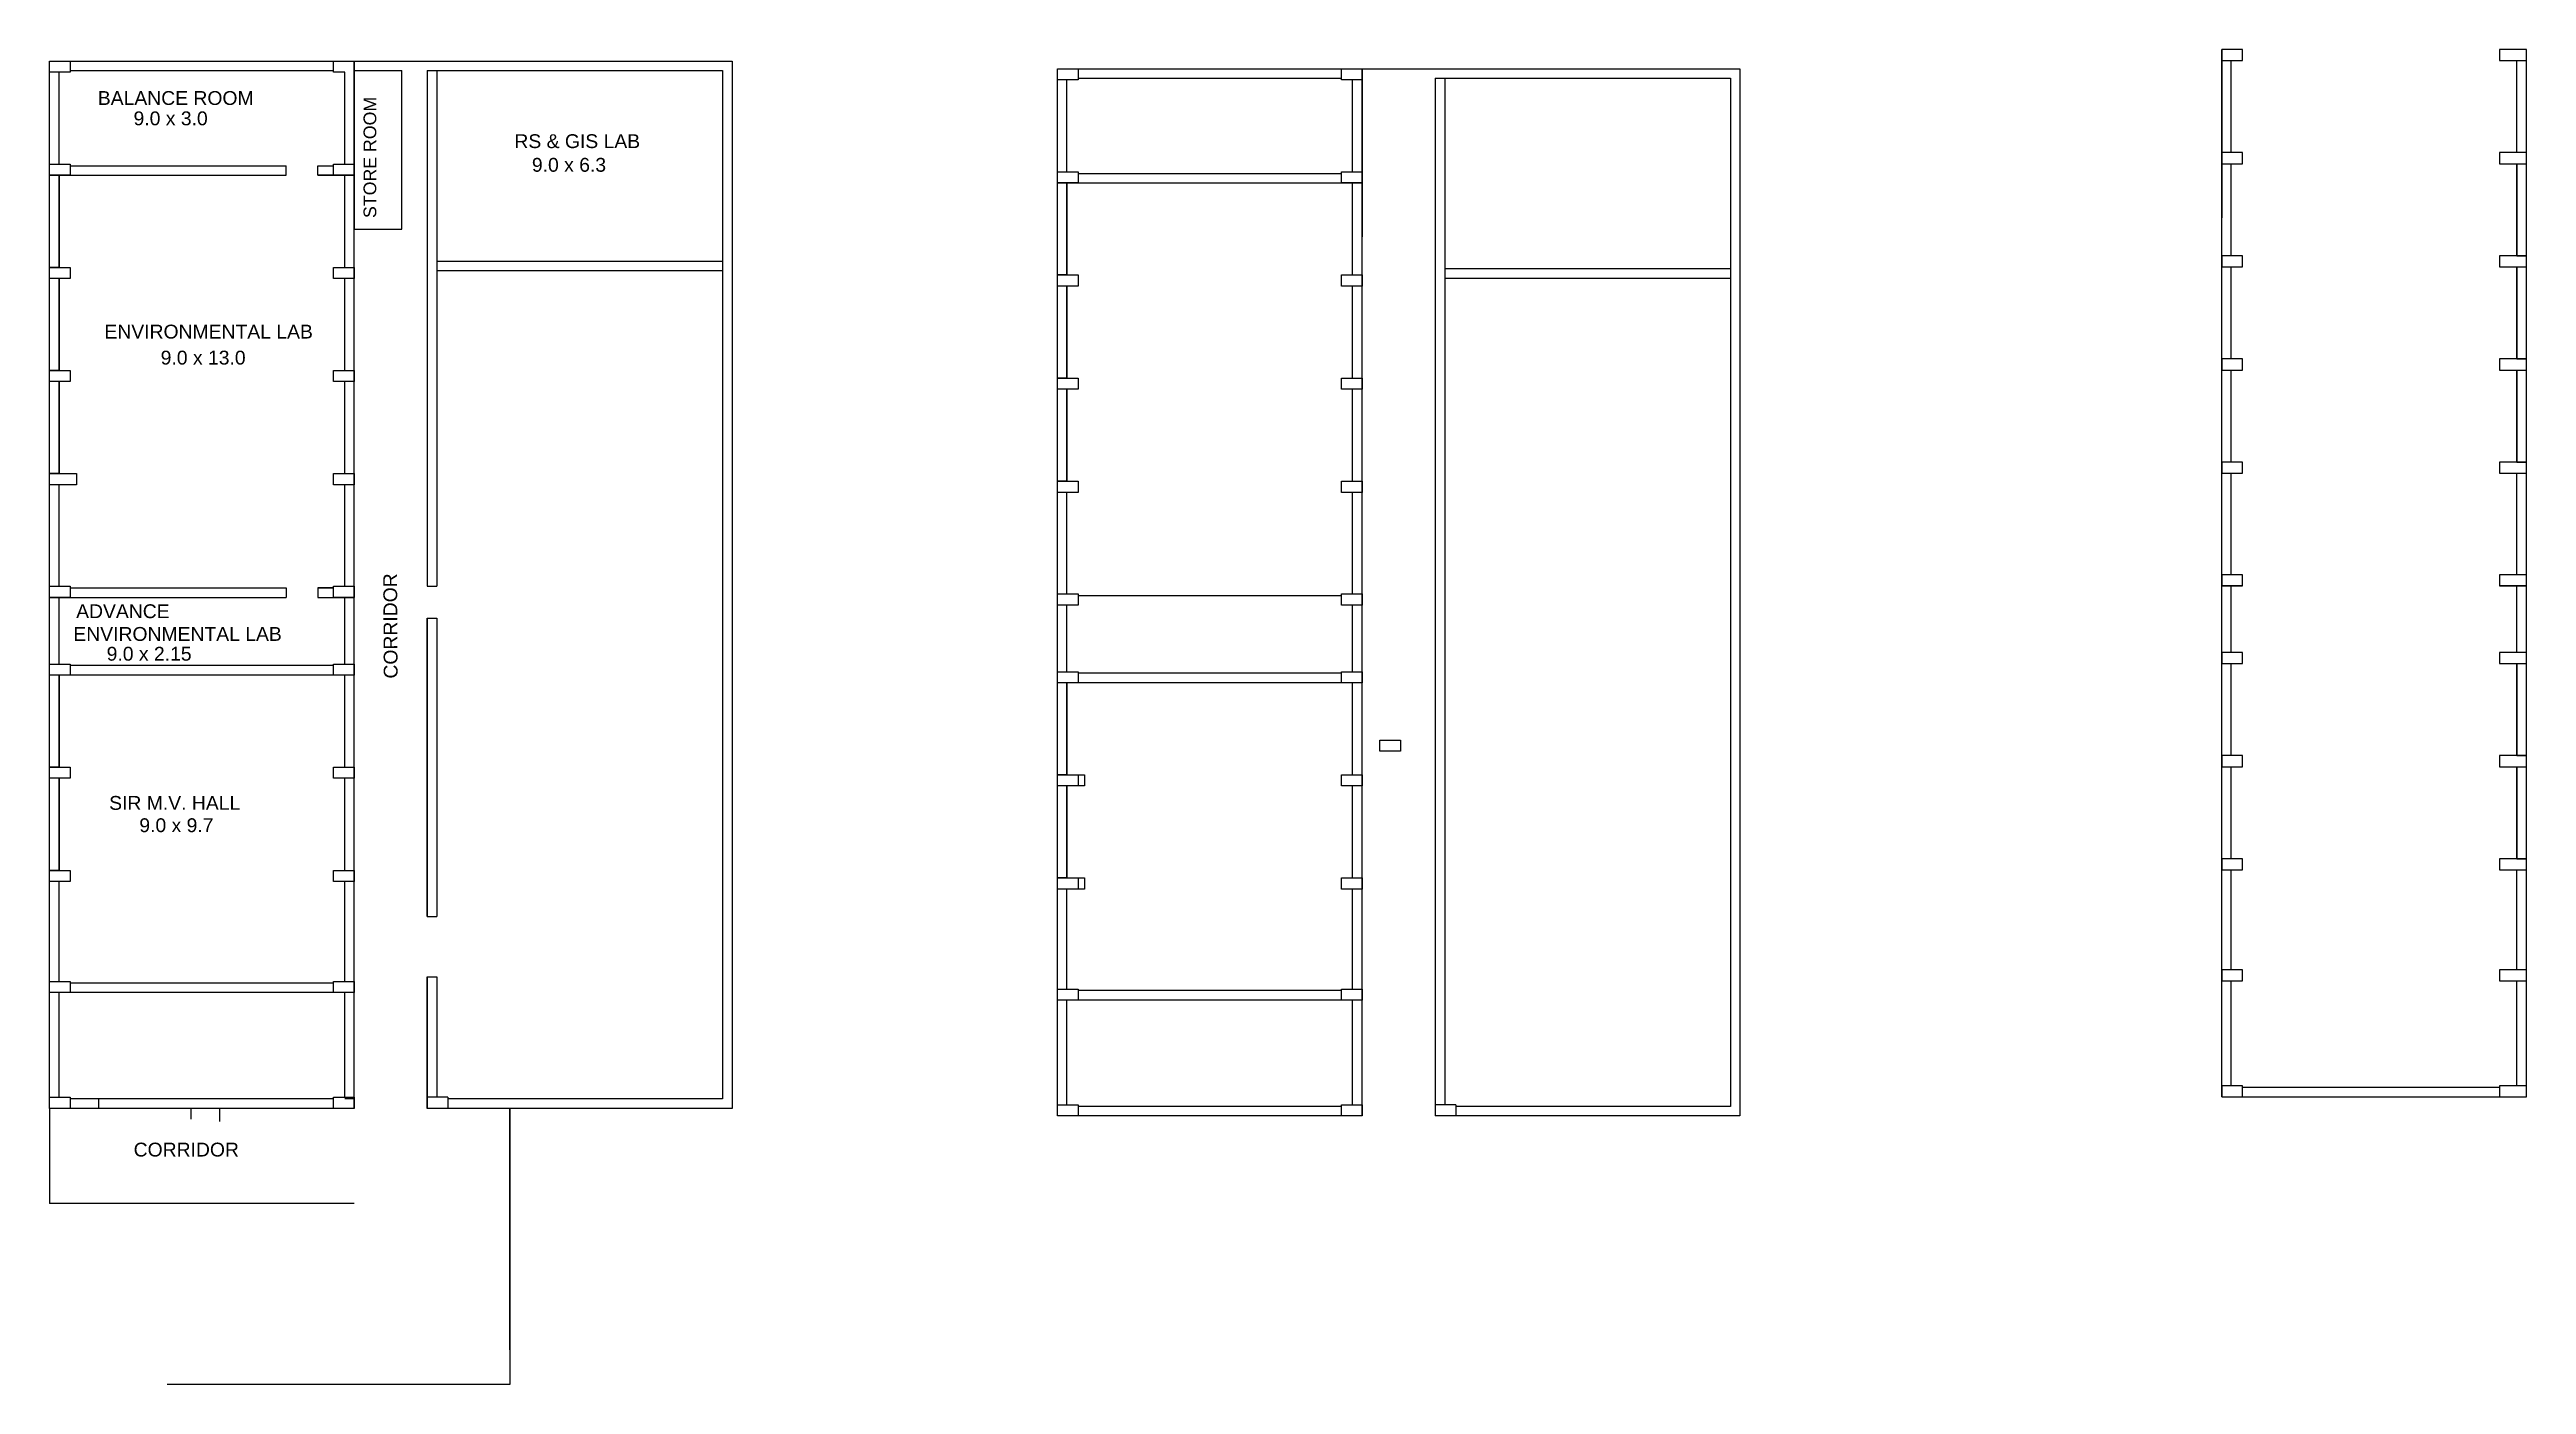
# Model space of a CAD drawing. Header units: metres. Extents: x 5013.4 to 5091.5, y 10608.3 to 10650.3.
import ezdxf

# ---------------------------------------------------------------- set-up
doc = ezdxf.new("R2010")
doc.units = ezdxf.units.M
doc.styles.get("Standard").update_dxf_attribs({"font": 'arial.ttf'})

msp = doc.modelspace()

# ---------------------------------------------------------------- linework, layer by layer
for p, q in [((5081.858, 10650.048), (5081.858, 10650.348)), ((5091.458, 10617.348), (5091.458, 10650.348)), ((5013.43, 10616.984), (5013.43, 10649.984)), ((5013.43, 10649.984), (5034.93, 10649.984)), ((5013.43, 10616.984), (5013.43, 10649.984)), ((5013.73, 10646.734), (5013.73, 10649.634)), ((5013.73, 10646.734), (5013.73, 10649.634)), ((5014.08, 10649.684), (5022.38, 10649.684)), ((5014.08, 10649.684), (5022.38, 10649.684)), ((5022.73, 10646.734), (5022.73, 10649.634)), ((5022.73, 10646.734), (5022.73, 10649.634)), ((5023.03, 10649.684), (5023.03, 10649.984)), ((5023.03, 10649.684), (5023.03, 10649.984)), ((5023.03, 10616.984), (5023.03, 10649.684)), ((5023.03, 10649.684), (5023.03, 10644.684)), ((5023.03, 10649.684), (5024.53, 10649.684)), ((5023.03, 10616.984), (5023.03, 10649.684)), ((5023.03, 10649.684), (5023.03, 10644.684)), ((5024.53, 10644.684), (5024.53, 10649.684)), ((5025.33, 10649.684), (5025.33, 10633.434)), ((5025.33, 10649.684), (5034.63, 10649.684)), ((5025.63, 10649.684), (5025.63, 10633.434)), ((5034.63, 10649.684), (5034.63, 10617.284)), ((5034.93, 10649.984), (5034.93, 10616.984)), ((5045.18, 10616.744), (5045.18, 10649.744)), ((5045.18, 10649.744), (5066.68, 10649.744)), ((5045.48, 10646.494), (5045.48, 10649.394)), ((5045.83, 10649.444), (5054.13, 10649.444)), ((5054.48, 10646.494), (5054.48, 10649.394)), ((5054.78, 10649.444), (5054.78, 10649.744)), ((5054.78, 10616.744), (5054.78, 10649.444)), ((5054.78, 10649.444), (5054.78, 10644.444)), ((5057.08, 10649.444), (5057.08, 10616.744)), ((5057.08, 10649.444), (5066.38, 10649.444)), ((5057.38, 10649.444), (5057.38, 10617.094)), ((5066.38, 10649.444), (5066.38, 10617.044)), ((5066.68, 10649.744), (5066.68, 10616.744)), ((5081.858, 10617.348), (5081.858, 10650.048)), ((5081.858, 10650.048), (5081.858, 10645.048)), ((5082.158, 10647.098), (5082.158, 10649.998)), ((5091.158, 10647.098), (5091.158, 10649.998)), ((5013.43, 10646.384), (5020.88, 10646.384)), ((5013.73, 10646.384), (5020.88, 10646.384)), ((5013.73, 10643.484), (5013.73, 10646.384)), ((5013.73, 10646.384), (5013.73, 10643.484)), ((5013.73, 10643.484), (5013.73, 10646.384)), ((5014.08, 10646.684), (5020.88, 10646.684)), ((5014.08, 10646.684), (5020.88, 10646.684)), ((5020.88, 10646.384), (5020.88, 10646.684)), ((5021.88, 10646.384), (5021.88, 10646.684)), ((5021.88, 10646.684), (5022.38, 10646.684)), ((5021.88, 10646.684), (5022.38, 10646.684)), ((5022.73, 10646.384), (5021.88, 10646.384)), ((5021.88, 10646.384), (5022.73, 10646.384)), ((5021.88, 10646.384), (5023.03, 10646.384)), ((5022.73, 10643.484), (5022.73, 10646.384)), ((5022.73, 10643.484), (5022.73, 10646.384)), ((5045.83, 10646.444), (5054.13, 10646.444)), ((5082.158, 10643.848), (5082.158, 10646.748)), ((5091.158, 10643.848), (5091.158, 10646.748)), ((5091.158, 10646.748), (5091.158, 10643.848)), ((5045.18, 10646.144), (5054.78, 10646.144)), ((5045.48, 10646.144), (5045.48, 10643.244)), ((5045.48, 10643.244), (5045.48, 10646.144)), ((5054.48, 10643.244), (5054.48, 10646.144)), ((5023.03, 10644.684), (5024.53, 10644.684)), ((5013.73, 10643.484), (5013.43, 10643.484)), ((5025.63, 10643.684), (5034.63, 10643.684)), ((5025.63, 10643.384), (5034.63, 10643.384)), ((5045.48, 10643.244), (5045.18, 10643.244)), ((5057.38, 10643.444), (5066.38, 10643.444)), ((5057.38, 10643.144), (5066.38, 10643.144)), ((5082.158, 10640.598), (5082.158, 10643.498)), ((5091.158, 10643.848), (5091.458, 10643.848)), ((5091.158, 10640.598), (5091.158, 10643.498)), ((5091.158, 10643.498), (5091.158, 10640.598)), ((5013.73, 10640.234), (5013.73, 10643.134)), ((5013.73, 10643.134), (5013.73, 10640.234)), ((5013.73, 10640.234), (5013.73, 10643.134)), ((5022.73, 10640.234), (5022.73, 10643.134)), ((5022.73, 10640.234), (5022.73, 10643.134)), ((5045.48, 10642.894), (5045.48, 10639.994)), ((5045.48, 10639.994), (5045.48, 10642.894)), ((5054.48, 10639.994), (5054.48, 10642.894)), ((5013.73, 10640.234), (5013.43, 10640.234)), ((5082.158, 10637.348), (5082.158, 10640.248)), ((5091.158, 10640.598), (5091.458, 10640.598)), ((5091.158, 10637.348), (5091.158, 10640.248)), ((5091.158, 10640.248), (5091.158, 10637.348)), ((5013.73, 10636.984), (5013.73, 10639.884)), ((5013.73, 10639.884), (5013.73, 10636.984)), ((5013.73, 10636.984), (5013.73, 10639.884)), ((5022.73, 10636.984), (5022.73, 10639.884)), ((5022.73, 10636.984), (5022.73, 10639.884)), ((5045.48, 10639.994), (5045.18, 10639.994)), ((5045.48, 10639.644), (5045.48, 10636.744)), ((5045.48, 10636.744), (5045.48, 10639.644)), ((5054.48, 10636.744), (5054.48, 10639.644)), ((5013.73, 10636.984), (5013.43, 10636.984)), ((5082.158, 10633.798), (5082.158, 10636.998)), ((5091.158, 10637.348), (5091.458, 10637.348)), ((5091.158, 10633.798), (5091.158, 10636.998)), ((5013.73, 10633.434), (5013.73, 10636.634)), ((5013.73, 10633.434), (5013.73, 10636.634)), ((5022.73, 10633.434), (5022.73, 10636.634)), ((5022.73, 10633.434), (5022.73, 10636.634)), ((5045.48, 10636.744), (5045.18, 10636.744)), ((5045.48, 10633.194), (5045.48, 10636.394)), ((5054.48, 10633.194), (5054.48, 10636.394)), ((5013.43, 10633.084), (5020.88, 10633.084)), ((5013.73, 10633.084), (5020.88, 10633.084)), ((5013.73, 10630.984), (5013.73, 10633.084)), ((5013.73, 10630.984), (5013.73, 10633.084)), ((5014.08, 10633.384), (5020.88, 10633.384)), ((5014.08, 10633.384), (5020.88, 10633.384)), ((5020.88, 10633.384), (5020.88, 10633.084)), ((5022.38, 10633.384), (5021.88, 10633.384)), ((5021.88, 10633.384), (5021.88, 10633.084)), ((5021.88, 10633.384), (5022.38, 10633.384)), ((5021.88, 10633.384), (5022.38, 10633.384)), ((5021.88, 10633.084), (5022.73, 10633.084)), ((5021.88, 10633.084), (5023.03, 10633.084)), ((5022.73, 10630.984), (5022.73, 10633.084)), ((5022.73, 10630.984), (5022.73, 10633.084)), ((5025.33, 10633.434), (5025.63, 10633.434)), ((5045.83, 10633.144), (5054.13, 10633.144)), ((5082.508, 10633.448), (5081.858, 10633.448)), ((5082.158, 10631.348), (5082.158, 10633.448)), ((5091.458, 10633.448), (5090.608, 10633.448)), ((5091.158, 10631.348), (5091.158, 10633.448)), ((5025.33, 10623.034), (5025.33, 10632.434)), ((5025.33, 10632.434), (5025.63, 10632.434)), ((5025.33, 10632.434), (5025.33, 10623.034)), ((5025.63, 10632.434), (5025.63, 10623.034)), ((5045.48, 10630.744), (5045.48, 10632.844)), ((5054.48, 10630.744), (5054.48, 10632.844)), ((5022.38, 10630.934), (5014.08, 10630.934)), ((5022.38, 10630.934), (5014.08, 10630.934)), ((5054.13, 10630.694), (5045.83, 10630.694)), ((5081.858, 10630.998), (5082.508, 10630.998)), ((5082.158, 10628.098), (5082.158, 10630.998)), ((5090.608, 10630.998), (5091.158, 10630.998)), ((5091.158, 10628.098), (5091.158, 10630.998)), ((5091.158, 10630.998), (5091.458, 10630.998)), ((5091.158, 10630.998), (5091.158, 10628.098)), ((5013.73, 10630.634), (5013.43, 10630.634)), ((5022.73, 10630.634), (5013.73, 10630.634)), ((5023.03, 10630.634), (5013.73, 10630.634)), ((5013.73, 10627.734), (5013.73, 10630.634)), ((5013.73, 10630.634), (5013.73, 10627.734)), ((5013.73, 10627.734), (5013.73, 10630.634)), ((5022.73, 10627.734), (5022.73, 10630.634)), ((5022.73, 10627.734), (5022.73, 10630.634)), ((5045.48, 10630.394), (5045.18, 10630.394)), ((5054.78, 10630.394), (5045.48, 10630.394)), ((5045.48, 10630.394), (5045.48, 10627.494)), ((5045.48, 10627.494), (5045.48, 10630.394)), ((5054.48, 10627.494), (5054.48, 10630.394)), ((5013.73, 10627.734), (5013.43, 10627.734)), ((5082.158, 10624.848), (5082.158, 10627.748)), ((5091.158, 10628.098), (5091.458, 10628.098)), ((5091.158, 10624.848), (5091.158, 10627.748)), ((5091.158, 10627.748), (5091.158, 10624.848)), ((5013.73, 10624.484), (5013.73, 10627.384)), ((5013.73, 10627.384), (5013.73, 10624.484)), ((5013.73, 10624.484), (5013.73, 10627.384)), ((5022.73, 10624.484), (5022.73, 10627.384)), ((5022.73, 10624.484), (5022.73, 10627.384)), ((5045.48, 10627.494), (5045.18, 10627.494)), ((5045.48, 10627.144), (5045.48, 10624.244)), ((5045.48, 10624.244), (5045.48, 10627.144)), ((5054.48, 10624.244), (5054.48, 10627.144)), ((5013.73, 10624.484), (5013.43, 10624.484)), ((5082.158, 10621.348), (5082.158, 10624.498)), ((5091.158, 10624.848), (5091.458, 10624.848)), ((5091.158, 10621.348), (5091.158, 10624.498)), ((5013.73, 10620.984), (5013.73, 10624.134)), ((5013.73, 10620.984), (5013.73, 10624.134)), ((5022.73, 10620.984), (5022.73, 10624.134)), ((5022.73, 10620.984), (5022.73, 10624.134)), ((5045.48, 10624.244), (5045.18, 10624.244)), ((5045.48, 10620.744), (5045.48, 10623.894)), ((5054.48, 10620.744), (5054.48, 10623.894)), ((5025.33, 10623.034), (5025.63, 10623.034)), ((5022.73, 10620.634), (5013.43, 10620.634)), ((5022.73, 10620.634), (5013.43, 10620.634)), ((5013.73, 10617.334), (5013.73, 10620.634)), ((5013.73, 10617.334), (5013.73, 10620.634)), ((5022.38, 10620.934), (5014.08, 10620.934)), ((5022.38, 10620.934), (5014.08, 10620.934)), ((5022.73, 10617.334), (5022.73, 10620.634)), ((5022.73, 10617.334), (5022.73, 10620.634)), ((5025.33, 10616.984), (5025.33, 10621.134)), ((5025.33, 10621.134), (5025.63, 10621.134)), ((5025.33, 10621.134), (5025.33, 10616.984)), ((5025.63, 10621.134), (5025.63, 10617.334)), ((5054.13, 10620.694), (5045.83, 10620.694)), ((5082.158, 10620.998), (5082.508, 10620.998)), ((5082.158, 10617.698), (5082.158, 10620.998)), ((5090.608, 10620.998), (5091.458, 10620.998)), ((5091.158, 10617.698), (5091.158, 10620.998)), ((5054.48, 10620.394), (5045.18, 10620.394)), ((5045.48, 10617.094), (5045.48, 10620.394)), ((5054.48, 10617.094), (5054.48, 10620.394)), ((5082.508, 10617.648), (5090.608, 10617.648)), ((5023.03, 10616.984), (5013.43, 10616.984)), ((5013.43, 10616.984), (5013.43, 10613.984)), ((5023.03, 10616.984), (5013.43, 10616.984)), ((5022.38, 10617.284), (5014.08, 10617.284)), ((5022.38, 10617.284), (5014.08, 10617.284)), ((5014.98, 10616.984), (5014.98, 10617.284)), ((5017.88, 10616.984), (5014.98, 10616.984)), ((5018.78, 10616.984), (5017.88, 10616.984)), ((5017.88, 10616.984), (5017.88, 10616.644)), ((5023.03, 10616.984), (5018.78, 10616.984)), ((5018.78, 10616.984), (5018.78, 10616.571)), ((5023.03, 10617.284), (5022.73, 10617.284)), ((5025.98, 10617.334), (5025.33, 10617.334)), ((5034.93, 10616.984), (5025.33, 10616.984)), ((5025.98, 10617.334), (5025.98, 10616.984)), ((5034.63, 10617.284), (5025.98, 10617.284)), ((5027.93, 10609.375), (5027.93, 10616.984)), ((5027.93, 10616.984), (5027.93, 10608.284)), ((5054.78, 10616.744), (5045.18, 10616.744)), ((5054.13, 10617.044), (5045.83, 10617.044)), ((5057.73, 10617.094), (5057.08, 10617.094)), ((5066.68, 10616.744), (5057.08, 10616.744)), ((5057.73, 10617.094), (5057.73, 10616.744)), ((5066.38, 10617.044), (5057.73, 10617.044)), ((5081.858, 10617.348), (5091.458, 10617.348)), ((5023.03, 10613.984), (5013.43, 10613.984)), ((5027.93, 10608.284), (5017.131, 10608.284))]:
    msp.add_line(p, q)
for points in [[(5082.508, 10650.348), (5081.858, 10650.348), (5081.858, 10649.998), (5082.508, 10649.998)], [(5091.458, 10650.348), (5090.608, 10650.348), (5090.608, 10649.998), (5091.458, 10649.998)], [(5013.43, 10649.984), (5014.08, 10649.984), (5014.08, 10649.634), (5013.43, 10649.634)], [(5045.18, 10649.744), (5045.83, 10649.744), (5045.83, 10649.394), (5045.18, 10649.394)], [(5054.13, 10649.744), (5054.78, 10649.744), (5054.78, 10649.394), (5054.13, 10649.394)], [(5082.508, 10647.098), (5081.858, 10647.098), (5081.858, 10646.748), (5082.508, 10646.748)], [(5091.458, 10647.098), (5090.608, 10647.098), (5090.608, 10646.748), (5091.458, 10646.748)], [(5013.43, 10646.734), (5014.08, 10646.734), (5014.08, 10646.384), (5013.43, 10646.384)], [(5022.38, 10646.734), (5023.03, 10646.734), (5023.03, 10646.384), (5022.38, 10646.384)], [(5045.18, 10646.494), (5045.83, 10646.494), (5045.83, 10646.144), (5045.18, 10646.144)], [(5054.13, 10646.494), (5054.78, 10646.494), (5054.78, 10646.144), (5054.13, 10646.144)], [(5013.43, 10643.484), (5014.08, 10643.484), (5014.08, 10643.134), (5013.43, 10643.134)], [(5022.38, 10643.484), (5023.03, 10643.484), (5023.03, 10643.134), (5022.38, 10643.134)], [(5045.18, 10643.244), (5045.83, 10643.244), (5045.83, 10642.894), (5045.18, 10642.894)], [(5054.13, 10643.244), (5054.78, 10643.244), (5054.78, 10642.894), (5054.13, 10642.894)], [(5082.508, 10643.848), (5081.858, 10643.848), (5081.858, 10643.498), (5082.508, 10643.498)], [(5091.458, 10643.848), (5090.608, 10643.848), (5090.608, 10643.498), (5091.458, 10643.498)], [(5013.43, 10640.234), (5014.08, 10640.234), (5014.08, 10639.884), (5013.43, 10639.884)], [(5013.43, 10640.234), (5014.08, 10640.234), (5014.08, 10639.884), (5013.43, 10639.884)], [(5022.38, 10640.234), (5023.03, 10640.234), (5023.03, 10639.884), (5022.38, 10639.884)], [(5082.508, 10640.598), (5081.858, 10640.598), (5081.858, 10640.248), (5082.508, 10640.248)], [(5091.458, 10640.598), (5090.608, 10640.598), (5090.608, 10640.248), (5091.458, 10640.248)], [(5045.18, 10639.994), (5045.83, 10639.994), (5045.83, 10639.644), (5045.18, 10639.644)], [(5054.13, 10639.994), (5054.78, 10639.994), (5054.78, 10639.644), (5054.13, 10639.644)], [(5013.43, 10636.984), (5014.28, 10636.984), (5014.28, 10636.634), (5013.43, 10636.634)], [(5022.38, 10636.984), (5023.03, 10636.984), (5023.03, 10636.634), (5022.38, 10636.634)], [(5082.508, 10637.348), (5081.858, 10637.348), (5081.858, 10636.998), (5082.508, 10636.998)], [(5091.458, 10637.348), (5090.608, 10637.348), (5090.608, 10636.998), (5091.458, 10636.998)], [(5045.18, 10636.744), (5045.83, 10636.744), (5045.83, 10636.394), (5045.18, 10636.394)], [(5054.13, 10636.744), (5054.78, 10636.744), (5054.78, 10636.394), (5054.13, 10636.394)], [(5082.508, 10633.798), (5081.858, 10633.798), (5081.858, 10633.448), (5082.508, 10633.448)], [(5091.458, 10633.798), (5090.608, 10633.798), (5090.608, 10633.448), (5091.458, 10633.448)], [(5013.43, 10633.434), (5014.08, 10633.434), (5014.08, 10633.084), (5013.43, 10633.084)], [(5022.38, 10633.434), (5023.03, 10633.434), (5023.03, 10633.084), (5022.38, 10633.084)], [(5045.18, 10633.194), (5045.83, 10633.194), (5045.83, 10632.844), (5045.18, 10632.844)], [(5054.13, 10633.194), (5054.78, 10633.194), (5054.78, 10632.844), (5054.13, 10632.844)], [(5013.43, 10630.984), (5014.08, 10630.984), (5014.08, 10630.634), (5013.43, 10630.634)], [(5022.38, 10630.984), (5023.03, 10630.984), (5023.03, 10630.634), (5022.38, 10630.634)], [(5045.18, 10630.744), (5045.83, 10630.744), (5045.83, 10630.394), (5045.18, 10630.394)], [(5054.13, 10630.744), (5054.78, 10630.744), (5054.78, 10630.394), (5054.13, 10630.394)], [(5082.508, 10631.348), (5081.858, 10631.348), (5081.858, 10630.998), (5082.508, 10630.998)], [(5091.458, 10631.348), (5090.608, 10631.348), (5090.608, 10630.998), (5091.458, 10630.998)], [(5055.333, 10628.587), (5055.983, 10628.587), (5055.983, 10628.237), (5055.333, 10628.237)], [(5013.43, 10627.734), (5014.08, 10627.734), (5014.08, 10627.384), (5013.43, 10627.384)], [(5022.38, 10627.734), (5023.03, 10627.734), (5023.03, 10627.384), (5022.38, 10627.384)], [(5082.508, 10628.098), (5081.858, 10628.098), (5081.858, 10627.748), (5082.508, 10627.748)], [(5091.458, 10628.098), (5090.608, 10628.098), (5090.608, 10627.748), (5091.458, 10627.748)], [(5045.18, 10627.494), (5046.03, 10627.494), (5046.03, 10627.144), (5045.18, 10627.144)], [(5045.18, 10627.494), (5045.83, 10627.494), (5045.83, 10627.144), (5045.18, 10627.144)], [(5054.13, 10627.494), (5054.78, 10627.494), (5054.78, 10627.144), (5054.13, 10627.144)], [(5013.43, 10624.484), (5014.08, 10624.484), (5014.08, 10624.134), (5013.43, 10624.134)], [(5022.38, 10624.484), (5023.03, 10624.484), (5023.03, 10624.134), (5022.38, 10624.134)], [(5082.508, 10624.848), (5081.858, 10624.848), (5081.858, 10624.498), (5082.508, 10624.498)], [(5091.458, 10624.848), (5090.608, 10624.848), (5090.608, 10624.498), (5091.458, 10624.498)], [(5045.18, 10624.244), (5046.03, 10624.244), (5046.03, 10623.894), (5045.18, 10623.894)], [(5045.18, 10624.244), (5045.83, 10624.244), (5045.83, 10623.894), (5045.18, 10623.894)], [(5054.13, 10624.244), (5054.78, 10624.244), (5054.78, 10623.894), (5054.13, 10623.894)], [(5082.508, 10621.348), (5081.858, 10621.348), (5081.858, 10620.998), (5082.508, 10620.998)], [(5091.458, 10621.348), (5090.608, 10621.348), (5090.608, 10620.998), (5091.458, 10620.998)], [(5013.43, 10620.984), (5014.08, 10620.984), (5014.08, 10620.634), (5013.43, 10620.634)], [(5022.38, 10620.984), (5023.03, 10620.984), (5023.03, 10620.634), (5022.38, 10620.634)], [(5045.18, 10620.744), (5045.83, 10620.744), (5045.83, 10620.394), (5045.18, 10620.394)], [(5054.13, 10620.744), (5054.78, 10620.744), (5054.78, 10620.394), (5054.13, 10620.394)], [(5082.508, 10617.698), (5081.858, 10617.698), (5081.858, 10617.348), (5082.508, 10617.348)], [(5091.458, 10617.698), (5090.608, 10617.698), (5090.608, 10617.348), (5091.458, 10617.348)], [(5013.43, 10617.334), (5014.08, 10617.334), (5014.08, 10616.984), (5013.43, 10616.984)], [(5022.38, 10617.334), (5023.03, 10617.334), (5023.03, 10616.984), (5022.38, 10616.984)], [(5045.18, 10617.094), (5045.83, 10617.094), (5045.83, 10616.744), (5045.18, 10616.744)], [(5054.13, 10617.094), (5054.78, 10617.094), (5054.78, 10616.744), (5054.13, 10616.744)]]:
    msp.add_lwpolyline(points, close=True)
for points in [[(5022.73, 10649.634), (5022.38, 10649.634), (5022.38, 10649.984), (5023.03, 10649.984), (5023.03, 10649.634)], [(5054.78, 10616.744), (5045.18, 10616.744), (5045.18, 10649.744), (5066.68, 10649.744), (5066.68, 10616.744), (5057.08, 10616.744)], [(5046.03, 10620.394), (5045.18, 10620.394), (5045.18, 10620.744), (5045.83, 10620.744)], [(5046.03, 10616.744), (5045.18, 10616.744), (5045.18, 10617.094), (5045.83, 10617.094)]]:
    msp.add_lwpolyline(points)

# ---------------------------------------------------------------- texts
for s, height, p in [('BALANCE ROOM', 0.43606, (5014.95, 10648.602)), ('9.0 x 3.0', 0.4361, (5016.076, 10647.961)), ('RS & GIS LAB', 0.43606, (5028.074, 10647.242)), ('9.0 x 6.3', 0.4361, (5028.625, 10646.497)), ('ENVIRONMENTAL LAB ', 0.43606, (5015.159, 10641.242)), ('9.0 x 13.0', 0.4361, (5016.931, 10640.422)), ('ADVANCE ', 0.4361, (5014.268, 10632.431)), ('ENVIRONMENTAL LAB ', 0.43606, (5014.18, 10631.715)), ('9.0 x 2.15', 0.4361, (5015.229, 10631.091)), ('SIR M.V. HALL ', 0.43606, (5015.308, 10626.391)), ('9.0 x 9.7', 0.4361, (5016.258, 10625.688)), ('CORRIDOR ', 0.4361, (5016.079, 10615.467))]:
    msp.add_text(s, height=height).set_placement(p)
for s, height, rotation, p in [('STORE ROOM', 0.4, 90, (5023.722, 10645.039)), ('CORRIDOR ', 0.4361, 90.2945, (5024.395, 10630.528))]:
    msp.add_text(s, height=height, rotation=rotation).set_placement(p)

doc.saveas('drawing.dxf')
